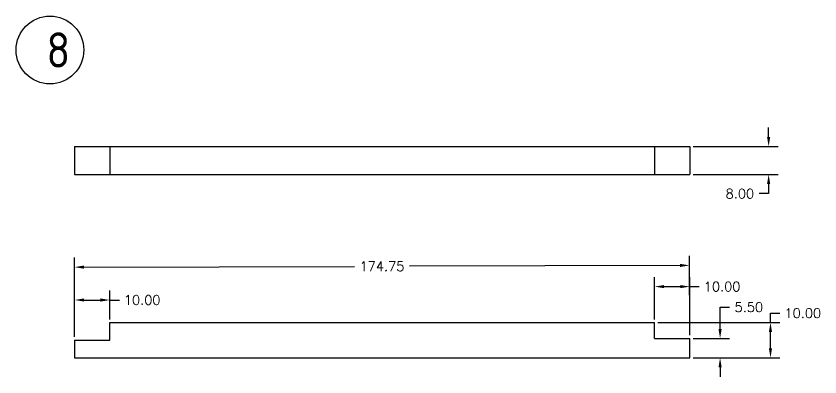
# Model space of a CAD drawing. Header units: millimetres. Extents: x -767 to 3290, y -266 to 762.
# Drawn here: x 1553.6 to 1782, y -121.3 to -18.9 of the extents above; entities that cross this region are included whole.
import ezdxf

# ---------------------------------------------------------------- set-up
doc = ezdxf.new("R2010")
doc.units = ezdxf.units.MM
for name, color, linetype in [('Dim', 1, 'Continuous'), ('Layer1', 5, 'Continuous'), ('Wood', 7, 'Continuous')]:
    doc.layers.add(name, color=color, linetype=linetype)
doc.styles.add('ISO Proportional', font='isocp.shx')
doc.styles.get("Standard").update_dxf_attribs({"font": 'simplex.shx'})
doc.dimstyles.new('Copy of Standard', dxfattribs={"dimscale": 15, "dimtxt": 0.18, "dimasz": 0.18, "dimexe": 0.18, "dimexo": 0.0625, "dimgap": 0.09, "dimtad": 0, "dimtih": 1, "dimtoh": 1, "dimzin": 0, "dimdsep": 46, "dimtxsty": 'Standard', "dimcen": 0.09, "dimadec": 0, "dimazin": 0, "dimtfac": 1, "dimtofl": 0, "dimtmove": 0, "dimatfit": 2, "dimfxl": 1, "dimtolj": 1, "dimtzin": 0, "dimarcsym": 0})

# ---------------------------------------------------------------- blocks, each defined once
blk = doc.blocks.new('*D118')
at = {"layer": 'Defpoints', "color": 0, "transparency": 16777216}
for p in [(1744.92, -89.68), (1570.23, -110.92), (1744.98, -110.42)]:
    blk.add_point(p, dxfattribs=at)
at = {"layer": 'Dim', "color": 0, "lineweight": -2, "transparency": 16777216}
for p, q in [((1570.22, -109.99), (1570.16, -87.48)), ((1744.97, -109.49), (1744.91, -86.98)), ((1572.87, -90.17), (1649.76, -89.95)), ((1742.22, -89.69), (1665.32, -89.91))]:
    blk.add_line(p, q, dxfattribs=at)
at = {"layer": 'Dim', "color": 0, "transparency": 16777216}
for points in [[(1572.87, -89.72), (1572.87, -90.62), (1570.17, -90.18)], [(1742.22, -89.24), (1742.22, -90.14), (1744.92, -89.68)]]:
    blk.add_solid(points, dxfattribs=at)
at = {"layer": 'Dim', "color": 0, "transparency": 16777216, "insert": (1657.54, -89.93), "char_height": 2.7, "attachment_point": 5}
blk.add_mtext('\\A1;174.75', dxfattribs=at)
blk = doc.blocks.new('*D119')
at = {"layer": 'Defpoints', "color": 0, "transparency": 16777216}
for p in [(1744.98, -95.7), (1734.98, -105.92), (1744.98, -110.42)]:
    blk.add_point(p, dxfattribs=at)
at = {"layer": 'Dim', "color": 0, "lineweight": -2, "transparency": 16777216}
for p, q in [((1734.98, -104.99), (1734.98, -93)), ((1744.98, -109.49), (1744.98, -93)), ((1737.68, -95.7), (1742.28, -95.7)), ((1744.98, -95.7), (1747.68, -95.7))]:
    blk.add_line(p, q, dxfattribs=at)
at = {"layer": 'Dim', "color": 0, "transparency": 16777216}
for points in [[(1737.68, -95.25), (1737.68, -96.15), (1734.98, -95.7)], [(1742.28, -95.25), (1742.28, -96.15), (1744.98, -95.7)]]:
    blk.add_solid(points, dxfattribs=at)
at = {"layer": 'Dim', "color": 0, "transparency": 16777216, "insert": (1754.17, -95.7), "char_height": 2.7, "attachment_point": 5}
blk.add_mtext('\\A1;10.00', dxfattribs=at)
blk = doc.blocks.new('*D120')
at = {"layer": 'Defpoints', "color": 0, "transparency": 16777216}
for p in [(1580.23, -99.5), (1580.23, -105.92), (1570.23, -110.92)]:
    blk.add_point(p, dxfattribs=at)
at = {"layer": 'Dim', "color": 0, "lineweight": -2, "transparency": 16777216}
for p, q in [((1570.23, -109.99), (1570.23, -96.8)), ((1580.23, -104.99), (1580.23, -96.8)), ((1572.93, -99.5), (1577.53, -99.5)), ((1580.23, -99.5), (1582.93, -99.5))]:
    blk.add_line(p, q, dxfattribs=at)
at = {"layer": 'Dim', "color": 0, "transparency": 16777216}
for points in [[(1572.93, -99.05), (1572.93, -99.95), (1570.23, -99.5)], [(1577.53, -99.05), (1577.53, -99.95), (1580.23, -99.5)]]:
    blk.add_solid(points, dxfattribs=at)
at = {"layer": 'Dim', "color": 0, "transparency": 16777216, "insert": (1589.42, -99.5), "char_height": 2.7, "attachment_point": 5}
blk.add_mtext('\\A1;10.00', dxfattribs=at)
blk = doc.blocks.new('*D121')
at = {"layer": 'Defpoints', "color": 0, "transparency": 16777216}
for p in [(1744.98, -110.42), (1753.6, -110.42), (1744.98, -115.92)]:
    blk.add_point(p, dxfattribs=at)
at = {"layer": 'Dim', "color": 0, "lineweight": -2, "transparency": 16777216}
for p, q in [((1753.6, -107.72), (1753.6, -101.54)), ((1753.6, -101.54), (1756.3, -101.54)), ((1745.91, -110.42), (1756.3, -110.42)), ((1745.91, -115.92), (1756.3, -115.92)), ((1753.6, -118.62), (1753.6, -121.32))]:
    blk.add_line(p, q, dxfattribs=at)
at = {"layer": 'Dim', "color": 0, "transparency": 16777216}
for points in [[(1753.15, -107.72), (1754.05, -107.72), (1753.6, -110.42)], [(1753.15, -118.62), (1754.05, -118.62), (1753.6, -115.92)]]:
    blk.add_solid(points, dxfattribs=at)
at = {"layer": 'Dim', "color": 0, "transparency": 16777216, "insert": (1761.77, -101.54), "char_height": 2.7, "attachment_point": 5}
blk.add_mtext('\\A1;5.50', dxfattribs=at)
blk = doc.blocks.new('*D122')
at = {"layer": 'Defpoints', "color": 0, "transparency": 16777216}
for p in [(1734.98, -105.92), (1767.91, -105.92), (1744.98, -115.92)]:
    blk.add_point(p, dxfattribs=at)
at = {"layer": 'Dim', "color": 0, "lineweight": -2, "transparency": 16777216}
for p, q in [((1767.91, -105.92), (1767.91, -103.22)), ((1767.91, -103.22), (1770.61, -103.22)), ((1735.91, -105.92), (1770.61, -105.92)), ((1767.91, -113.22), (1767.91, -108.62)), ((1745.91, -115.92), (1770.61, -115.92))]:
    blk.add_line(p, q, dxfattribs=at)
at = {"layer": 'Dim', "color": 0, "transparency": 16777216}
for points in [[(1767.46, -108.62), (1768.36, -108.62), (1767.91, -105.92)], [(1767.46, -113.22), (1768.36, -113.22), (1767.91, -115.92)]]:
    blk.add_solid(points, dxfattribs=at)
at = {"layer": 'Dim', "color": 0, "transparency": 16777216, "insert": (1777.1, -103.22), "char_height": 2.7, "attachment_point": 5}
blk.add_mtext('\\A1;10.00', dxfattribs=at)
blk = doc.blocks.new('*D123')
at = {"layer": 'Defpoints', "color": 0, "transparency": 16777216}
for p in [(1744.98, -55.92), (1744.98, -63.92), (1767.39, -63.92)]:
    blk.add_point(p, dxfattribs=at)
at = {"layer": 'Dim', "color": 0, "lineweight": -2, "transparency": 16777216}
for p, q in [((1767.39, -53.22), (1767.39, -50.52)), ((1745.91, -55.92), (1770.09, -55.92)), ((1745.91, -63.92), (1770.09, -63.92)), ((1767.39, -66.62), (1767.39, -69.32)), ((1767.39, -69.32), (1764.69, -69.32))]:
    blk.add_line(p, q, dxfattribs=at)
at = {"layer": 'Dim', "color": 0, "transparency": 16777216}
for points in [[(1766.94, -53.22), (1767.84, -53.22), (1767.39, -55.92)], [(1766.94, -66.62), (1767.84, -66.62), (1767.39, -63.92)]]:
    blk.add_solid(points, dxfattribs=at)
at = {"layer": 'Dim', "color": 0, "transparency": 16777216, "insert": (1759.22, -69.32), "char_height": 2.7, "attachment_point": 5}
blk.add_mtext('\\A1;8.00', dxfattribs=at)

msp = doc.modelspace()

# ---------------------------------------------------------------- linework, layer by layer
at = {"layer": 'Layer1'}
msp.add_circle((1563.211, -28.547), 9.618, dxfattribs=at)
at = {"layer": 'Wood'}
for p, q in [((1570.227, -55.924), (1744.977, -55.924)), ((1570.227, -55.924), (1570.227, -63.924)), ((1580.227, -55.924), (1580.227, -63.924)), ((1734.977, -55.924), (1734.977, -63.924)), ((1744.977, -55.924), (1744.977, -63.924)), ((1570.227, -63.924), (1744.977, -63.924)), ((1580.227, -105.924), (1734.977, -105.924)), ((1580.227, -110.924), (1580.227, -105.924)), ((1734.977, -110.424), (1734.977, -105.924)), ((1570.227, -110.924), (1580.227, -110.924)), ((1570.227, -110.924), (1570.227, -115.924)), ((1734.977, -110.424), (1744.977, -110.424)), ((1744.977, -115.924), (1744.977, -110.424)), ((1570.227, -115.924), (1744.977, -115.924))]:
    msp.add_line(p, q, dxfattribs=at)

# ---------------------------------------------------------------- texts
at = {"layer": 'Layer1', "insert": (1562.211, -23.547), "char_height": 10, "attachment_point": 1, "style": 'ISO Proportional'}
msp.add_mtext_dynamic_manual_height_columns('8', width=25.64739, gutter_width=12.5, heights=[0], dxfattribs=at)

# ---------------------------------------------------------------- dimensions: what is measured, and where the dimension line sits
at = {"layer": 'Dim'}
dim = msp.add_linear_dim(base=(1767.388, -63.924), p1=(1744.977, -55.924), p2=(1744.977, -63.924), angle=90, dimstyle='Copy of Standard', dxfattribs=at)
dim.commit()
dim.dimension.update_dxf_attribs({"geometry": '*D123', "text_midpoint": (1759.223, -69.324)})
dim = msp.add_aligned_dim(p1=(1570.227, -110.924), p2=(1744.977, -110.424), distance=20.742, dimstyle='Copy of Standard', dxfattribs=at)
dim.commit()
dim.dimension.update_dxf_attribs({"geometry": '*D118', "text_midpoint": (1657.542, -89.932)})
dim = msp.add_linear_dim(base=(1744.977, -95.698), p1=(1734.977, -105.924), p2=(1744.977, -110.424), dimstyle='Copy of Standard', dxfattribs=at)
dim.commit()
dim.dimension.update_dxf_attribs({"geometry": '*D119', "text_midpoint": (1754.17, -95.698), "dimtype": 160})
dim = msp.add_linear_dim(base=(1580.227, -99.499), p1=(1570.227, -110.924), p2=(1580.227, -105.924), dimstyle='Copy of Standard', dxfattribs=at)
dim.commit()
dim.dimension.update_dxf_attribs({"geometry": '*D120', "text_midpoint": (1589.42, -99.499)})
for base, p2, picture, middle in [((1753.601, -110.424), (1744.977, -110.424), '*D121', (1761.766, -101.542)), ((1767.906, -105.924), (1734.977, -105.924), '*D122', (1777.099, -103.224))]:
    dim = msp.add_linear_dim(base=base, p1=(1744.977, -115.924), p2=p2, angle=90, dimstyle='Copy of Standard', dxfattribs=at)
    dim.commit()
    dim.dimension.update_dxf_attribs({"geometry": picture, "text_midpoint": middle, "dimtype": 160})

doc.saveas('drawing.dxf')
